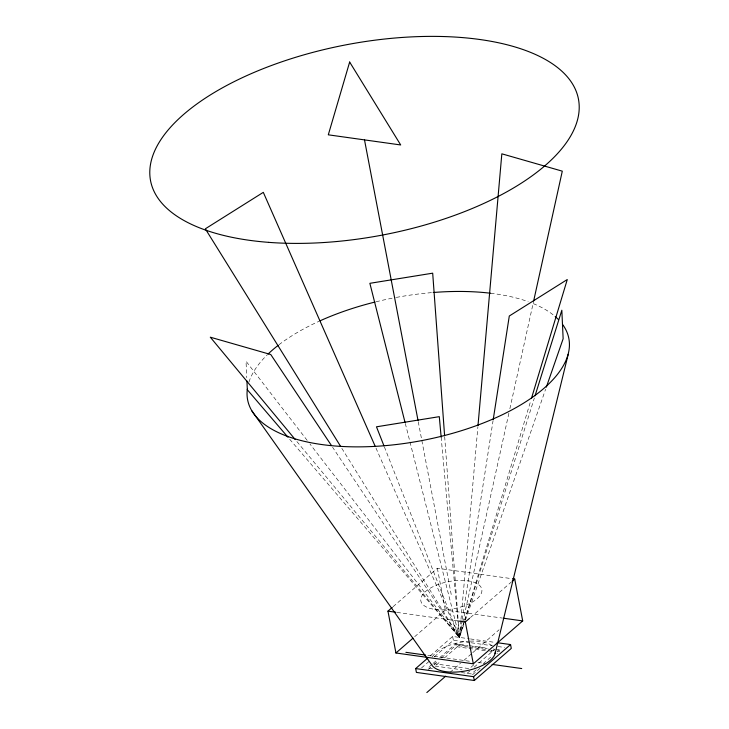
<?xml version="1.0" encoding="UTF-8"?>
<svg xmlns="http://www.w3.org/2000/svg" width="729" height="729" viewBox="0 0 729 729"><rect width="100%" height="100%" fill="white"/><g stroke="black" fill="none" stroke-linecap="round" stroke-linejoin="round"><path stroke-width="0.55" stroke-dasharray="3.65 2.73" d="M460.901 620.452L459.416 637.438L288.711 438.093M461.001 619.322L477.887 426.775M462.031 620.579L459.416 637.438L296.73 441.355M462.204 619.459L493.077 420.533M508.897 413.179L459.416 637.438L309.971 443.997M509.872 408.741L533.391 302.161M464.327 621.117L459.416 637.438L332.597 447.26M464.655 620.033L530.885 400.285M464.501 621.19L459.416 637.438L341.081 447.132M464.838 620.106L534.357 397.979M463.89 624.543L459.416 637.438L375.563 447.132M465.384 620.251L545.602 389.25M393.068 606.701L437.345 568.237L511.357 578.607M414.673 636.709L445.328 610.082L502.518 618.092M470.442 617.545L511.311 582.034M430.283 655.872L452.636 636.453L469.339 638.795M421.553 667.919L429.299 661.194M434.457 656.72L453.365 640.281L470.077 642.623M432.169 664.219L427.969 667.864L432.315 668.475L434.393 666.671M433.008 663.49L436.37 660.565M439.733 657.649L455.698 643.78L467.881 645.484M428.26 669.404L430.784 667.208M433.955 664.456L438.339 660.638M441.473 657.84L456.828 644.5L468.036 646.067M473.659 664.93L469.394 668.639L434.648 663.764L435.085 666.069L441.054 660.875M444.471 657.913L460.035 644.39M449.975 672.439L460.546 663.262M463.799 660.438L471.982 653.33M472.793 652.619L499.064 629.801M467.061 673.341L469.831 670.935M474.096 667.226L494.791 649.257L492.549 648.947M461.457 672.557L471.399 673.951L476.447 669.577M483.163 663.736L492.412 655.708M497.451 651.325L499.128 649.867L499.42 651.398L496.905 653.585M480.101 668.183L471.699 675.482L471.399 673.951M396.931 612.396L457.484 620.88M470.46 638.95L494.964 642.386M471.189 642.778L492.348 645.748M497.916 646.523L504.605 647.461M469.002 645.648L488.056 648.318M495.875 649.411L499.128 649.867M472.52 646.696L487.09 648.737M468.237 647.033L455.989 645.311L455.698 643.78M469.348 647.188L489.651 650.031M490.735 650.186L499.42 651.398M485.286 650.724L457.265 646.796L456.828 644.5M489.77 651.352L492.011 651.662L491.574 649.366M427.823 655.398L471.399 661.504M477.914 662.415L485.514 663.481M435.085 666.069L461.986 669.833M307.182 440.398L246.019 361.229L246.776 377.695M384.393 446.923L459.416 637.438L458.167 620.415M405.297 423.421L459.416 637.438L457.867 620.461M418.264 421.745L451.342 595.11M452.636 636.453L453.365 640.281M437.345 568.237L445.328 610.082M441.145 437.045L457.766 619.322M444.672 436.58L458.085 619.286M248.953 382.032A163.515 72.7 -10.8 0 1 267.197 354.877M278.925 344.771A163.515 72.7 -10.8 0 1 318.947 321.325M376.091 301.77A163.515 72.7 -10.8 0 1 395.2 297.623M396.266 297.423A163.515 72.7 -10.8 0 1 433.208 292.502M490.653 293.249A163.515 72.7 -10.8 0 1 528.188 301.66M533.264 303.61A163.515 72.7 -10.8 0 1 554.332 315.794M432.233 656.984A32.705 14.544 -10.8 0 1 469.175 641.192M470.159 641.137A32.705 14.544 -10.8 0 1 493.086 646.659M434.876 609.408A31.037 13.796 -10.8 0 0 481.905 591.082A31.037 13.796 -10.8 0 0 437.236 584.831A31.037 13.796 -10.8 0 0 434.876 609.408"/><path stroke-width="1.09" d="M477.987 425.645L501.834 153.819L562.296 171.16L533.637 301.05M493.251 419.403L509.298 316.003L567.28 279.535L531.541 398.107M495.064 653.64L568.192 354.349M535.04 395.811L561.831 310.217L563.143 338.757L546.349 387.108M512.478 578.762L514.72 579.072L522.702 620.917L473.312 663.827L395.938 652.984L387.956 611.139L392.22 607.439M395.938 652.984L412.969 638.194M458.605 621.035L465.33 621.983L469.585 618.283M512.159 581.295L514.72 579.072M497.187 642.696L510.555 644.564L511.284 648.4L474.315 680.512L416.396 672.402L415.667 668.566L427.704 658.114M426.829 692.55L445.692 676.166M415.667 668.566L473.586 676.685L510.555 644.564M503.639 618.247L522.702 620.917M387.956 611.139L395.811 612.242M405.889 652.318L425.627 655.089M492.102 664.401L521.718 668.548M287.973 437.227L247.331 389.769L246.931 380.985M295.281 439.605L210.307 337.19L270.769 354.531L331.34 445.364M251.97 410.983L431.814 664.966A32.705 14.544 -10.8 0 0 466.997 670.644A32.705 14.544 -10.8 0 0 495.31 651.753M340.479 446.166L205.323 228.815L263.306 192.347L375.107 446.093M383.973 445.856L376.474 426.811L439.295 416.66L441.145 437.045M405.014 422.319L369.867 283.317L432.689 273.175L444.59 435.45M465.33 621.983L473.312 663.827M473.586 676.685L474.315 680.512M364.5 139.886L418.054 420.624M562.715 324.624A163.515 72.7 -10.8 0 1 426.747 439.605A163.515 72.7 -10.8 0 1 247.322 389.231M267.953 354.139A163.515 72.7 -10.8 0 1 278.068 345.437M319.995 320.842A163.515 72.7 -10.8 0 1 374.988 302.043M433.208 292.502A163.515 72.7 -10.8 0 1 490.653 293.249M555.179 316.504A163.515 72.7 -10.8 0 1 558.323 319.448M349.656 62.056L328.305 134.819L400.695 144.962L349.656 62.056M268.518 242.347A217.798 96.839 -10.8 0 0 578.826 101.413A217.798 96.839 -10.8 0 0 246.156 75.907A217.798 96.839 -10.8 0 0 268.518 242.347"/></g></svg>
